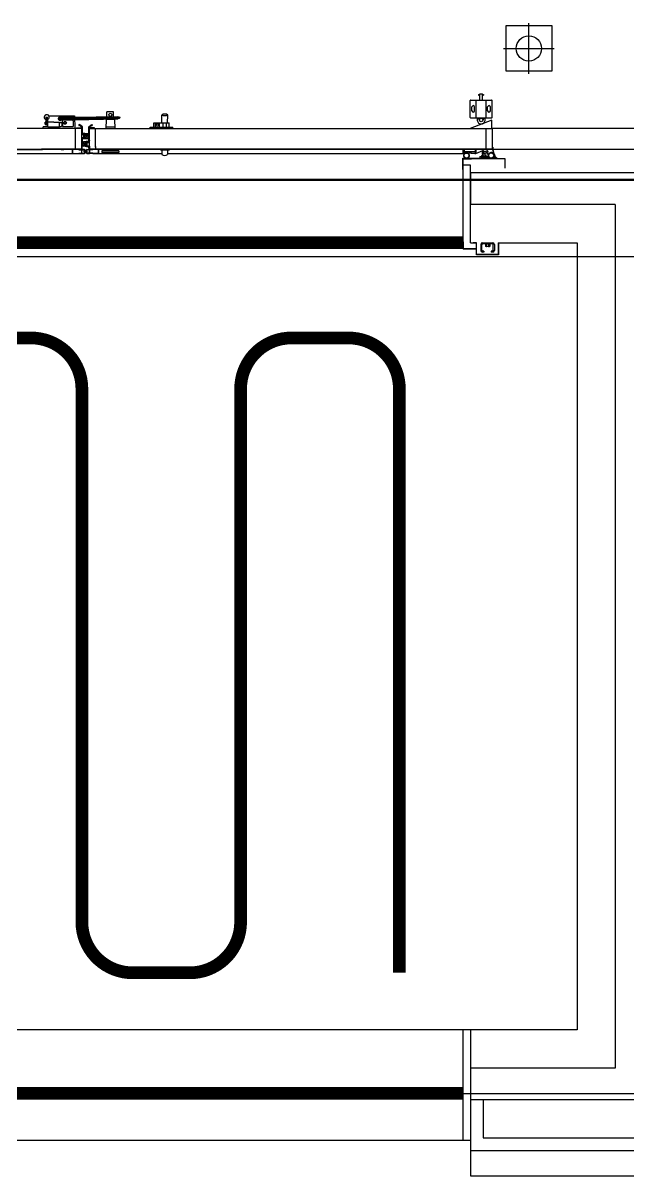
# Model space of a CAD drawing. Header units: millimetres. Extents: x -47382 to 204618, y -51045 to 127155.
# Drawn here: x 93197 to 95579, y 36750 to 41290 of the extents above; entities that cross this region are included whole.
import ezdxf

# ---------------------------------------------------------------- set-up
doc = ezdxf.new("R2010")
doc.units = ezdxf.units.MM
doc.header["$LTSCALE"] = 300
doc.header["$MEASUREMENT"] = 0
doc.linetypes.add('CEN', pattern=[62, 60, -1, 0, -1])
doc.linetypes.add('HID', pattern=[2, 1.1, -0.9])
doc.layers.get('0').update_dxf_attribs({"linetype": 'CONTINUOUS'})
for name, color, linetype in [('A-CEN', 1, 'CEN'), ('A-DOOR-JAMB', 4, 'CONTINUOUS'), ('A-FLOR-FLIN-TYP2', 8, 'CONTINUOUS'), ('A-FLOR-PANL', 6, 'CONTINUOUS'), ('A-ST-AXIS-CEN', 252, 'CEN'), ('A-볼라드', 8, 'CONTINUOUS'), ('HID', 7, 'HID'), ('갈바륨 V-115', 141, 'CONTINUOUS'), ('방열도어', 75, 'CONTINUOUS'), ('저온단열', 160, 'CONTINUOUS'), ('충돌방지대 IN', 4, 'CONTINUOUS')]:
    doc.layers.add(name, color=color, linetype=linetype)

# ---------------------------------------------------------------- blocks, each defined once
blk = doc.blocks.new('전실1')
at = {"layer": 'A-CEN'}
for p, q in [((-7080, 4225, -103000), (-1680, 4225, -103000)), ((-7080, 625, -103000), (-1680, 625, -103000))]:
    blk.add_line(p, q, dxfattribs=at)
at = {"layer": 'A-DOOR-JAMB'}
for p, q in [((-2880, 875, -103000), (-2880, 440, -103000)), ((-2850, 875, -103000), (-2880, 875, -103000)), ((-2850, 875, -103000), (-2850, 725, -103000)), ((-2850, 600, -103000), (-2850, 440, -103000)), ((-2850, 440, -103000), (-2880, 440, -103000))]:
    blk.add_line(p, q, dxfattribs=at)
at = {"layer": 'A-FLOR-FLIN-TYP2'}
for p, q in [((-2880, 875, -103000), (-5880, 875, -103000)), ((-2880, 440, -103000), (-5880, 440, -103000))]:
    blk.add_line(p, q, dxfattribs=at)
at = {"layer": 'A-FLOR-PANL'}
for p, q in [((-2850, 4250, -103000), (-2850, 4125, -103000)), ((-2155, 4250, -103000), (-2850, 4250, -103000)), ((-2280, 4125, -103000), (-2850, 4125, -103000)), ((-2280, 4125, -103000), (-2280, 725, -103000)), ((-2850, 725, -103000), (-2850, 600, -103000)), ((-2280, 725, -103000), (-2850, 725, -103000)), ((-2155, 600, -103000), (-2850, 600, -103000))]:
    blk.add_line(p, q, dxfattribs=at)
at = {"layer": 'A-볼라드'}
for p, q in [((-2620, 4640, -103000), (-2620, 4840, -103000)), ((-2720, 4740, -103000), (-2520, 4740, -103000))]:
    blk.add_line(p, q, dxfattribs=at)
at = {"layer": 'A-볼라드', "elevation": -103000}
blk.add_lwpolyline([(-2710, 4650), (-2710, 4830), (-2530, 4830), (-2530, 4650)], close=True, dxfattribs=at)
at = {"layer": 'A-볼라드'}
blk.add_circle((-2620, 4740, -103000), 50, dxfattribs=at)
at = {"layer": 'HID', "const_width": 50, "elevation": -103000}
for points in [[(-2878.7, 3975), (-5880.7, 3975)], [(-2880, 625), (-5880, 625)]]:
    blk.add_lwpolyline(points, dxfattribs=at)
at = {"layer": '방열도어'}
for p, q in [((-2817.9, 4558.3, -103000), (-2813.8, 4558.3, -103000)), ((-2817.9, 4558.3, -103000), (-2817.9, 4555.9, -103000)), ((-2817.9, 4555.9, -103000), (-2813.8, 4555.9, -103000)), ((-2813.8, 4536.4, -103000), (-2813.8, 4561.1, -103000)), ((-2813.8, 4561.1, -103000), (-2802.2, 4561.1, -103000)), ((-2802.2, 4536.4, -103000), (-2802.2, 4561.1, -103000)), ((-2802.2, 4558.3, -103000), (-2798.1, 4558.3, -103000)), ((-2802.2, 4555.9, -103000), (-2798.1, 4555.9, -103000)), ((-2798.1, 4558.3, -103000), (-2798.1, 4555.9, -103000)), ((-2850.8, 4473.7, -103000), (-2850.8, 4534.8, -103000)), ((-2849.2, 4536.4, -103000), (-2766.8, 4536.4, -103000)), ((-2844.2, 4494, -103000), (-2844.2, 4509.6, -103000)), ((-2833.5, 4494, -103000), (-2833.5, 4509.6, -103000)), ((-2827.8, 4473.7, -103000), (-2827.8, 4536.4, -103000)), ((-2788.2, 4473.7, -103000), (-2788.2, 4536.4, -103000)), ((-2782.5, 4494, -103000), (-2782.5, 4509.6, -103000)), ((-2771.8, 4494, -103000), (-2771.8, 4509.6, -103000)), ((-2765.2, 4473.7, -103000), (-2765.2, 4534.8, -103000)), ((-4524.2, 4448.7, -103000), (-4524.2, 4449.5, -103000)), ((-4520.9, 4450.4, -103000), (-4523.4, 4450.4, -103000)), ((-4520.9, 4469.3, -103000), (-4516, 4469.3, -103000)), ((-4520.9, 4459.4, -103000), (-4520.9, 4469.3, -103000)), ((-4516, 4459.4, -103000), (-4520.9, 4459.4, -103000)), ((-4520.9, 4439.7, -103000), (-4520.9, 4459.4, -103000)), ((-4516, 4431.4, -103000), (-4516, 4469.3, -103000)), ((-4515.5, 4459.9, -103000), (-4516, 4431.4, -103000)), ((-4513.9, 4431.4, -103000), (-4513.9, 4450.4, -103000)), ((-4490.4, 4450.4, -103000), (-4513.9, 4450.4, -103000)), ((-4509.9, 4474.2, -103000), (-4409, 4474.2, -103000)), ((-4490.4, 4450.4, -103000), (-4468.6, 4450.4, -103000)), ((-4468.6, 4431.4, -103000), (-4468.6, 4450.4, -103000)), ((-4408.8, 4469.5, -103000), (-4461.7, 4468.5, -103000)), ((-4408.7, 4466.6, -103000), (-4461.7, 4465.6, -103000)), ((-4408.6, 4462.4, -103000), (-4461.7, 4461.4, -103000)), ((-4408.5, 4459.6, -103000), (-4461.7, 4458.6, -103000)), ((-4455.9, 4457.5, -103000), (-4455.9, 4458.8, -103000)), ((-4455.9, 4458.8, -103000), (-4418.9, 4458.8, -103000)), ((-4455.9, 4447.2, -103000), (-4455.9, 4457.5, -103000)), ((-4453, 4447.1, -103000), (-4449.9, 4452.4, -103000)), ((-4449.9, 4452.4, -103000), (-4443.8, 4452.4, -103000)), ((-4443.8, 4452.4, -103000), (-4440.7, 4447.1, -103000)), ((-4414.8, 4454.7, -103000), (-4414.8, 4433, -103000)), ((-4409, 4474.2, -103000), (-4407.3, 4424.8, -103000)), ((-4408.8, 4469.5, -103000), (-4238.1, 4472.7, -103000)), ((-4408.7, 4466.6, -103000), (-4231.9, 4469.9, -103000)), ((-4408.6, 4462.4, -103000), (-4231.9, 4465.7, -103000)), ((-4408.5, 4459.6, -103000), (-4238.1, 4462.9, -103000)), ((-4297, 4461.7, -103000), (-4297, 4471.6, -103000)), ((-4284.2, 4460.2, -103000), (-4285.5, 4424.8, -103000)), ((-4281.3, 4461.9, -103000), (-4284.2, 4460.2, -103000)), ((-4252.1, 4460.2, -103000), (-4284.2, 4460.2, -103000)), ((-4281.3, 4461.9, -103000), (-4281.3, 4490.7, -103000)), ((-4255, 4490.7, -103000), (-4281.3, 4490.7, -103000)), ((-4255, 4461.9, -103000), (-4281.3, 4461.9, -103000)), ((-4255, 4461.9, -103000), (-4255, 4490.7, -103000)), ((-4255, 4461.9, -103000), (-4252.1, 4460.2, -103000)), ((-4252.1, 4460.2, -103000), (-4250.9, 4424.8, -103000)), ((-4246.4, 4462.9, -103000), (-4246.4, 4472.7, -103000)), ((-4238.1, 4472.7, -103000), (-4235.7, 4469.9, -103000)), ((-4235.7, 4465.7, -103000), (-4238.1, 4462.9, -103000)), ((-4064.6, 4447.1, -103000), (-4065.4, 4477.5, -103000)), ((-4042.3, 4447.1, -103000), (-4041.5, 4477.5, -103000)), ((-2765.6, 4457.8, -103000), (-2851.3, 4424.8, -103000)), ((-2850.8, 4468.1, -103000), (-2850.8, 4473.7, -103000)), ((-2849.2, 4466.4, -103000), (-2766.8, 4466.4, -103000)), ((-2827.8, 4466.4, -103000), (-2827.8, 4473.7, -103000)), ((-2818.3, 4463.3, -103000), (-2818.3, 4466.4, -103000)), ((-2797.7, 4463.3, -103000), (-2797.7, 4466.4, -103000)), ((-2788.2, 4466.4, -103000), (-2788.2, 4473.7, -103000)), ((-2765.6, 4424.8, -103000), (-2765.6, 4457.8, -103000)), ((-2765.2, 4468.1, -103000), (-2765.2, 4473.7, -103000)), ((-4380.1, 4424.8, -103000), (-5996.8, 4424.8, -103000)), ((-4380.8, 4424.2, -103000), (-5996.8, 4424.2, -103000)), ((-4516, 4431.4, -103000), (-4532.5, 4431.4, -103000)), ((-4532.5, 4424.8, -103000), (-4532.5, 4431.4, -103000)), ((-4524.2, 4448.7, -103000), (-4524.2, 4447.1, -103000)), ((-4524.2, 4443, -103000), (-4524.2, 4447.1, -103000)), ((-4524.2, 4443, -103000), (-4524.2, 4441.3, -103000)), ((-4524.2, 4441.3, -103000), (-4524.2, 4440.5, -103000)), ((-4520.9, 4447.9, -103000), (-4523.4, 4447.9, -103000)), ((-4520.9, 4442.1, -103000), (-4523.4, 4442.1, -103000)), ((-4520.9, 4439.7, -103000), (-4523.4, 4439.7, -103000)), ((-4516, 4439.7, -103000), (-4520.9, 4439.7, -103000)), ((-4513.9, 4431.4, -103000), (-4468.6, 4431.4, -103000)), ((-4468.6, 4449.1, -103000), (-4462, 4449.1, -103000)), ((-4468.6, 4432.7, -103000), (-4462, 4432.7, -103000)), ((-4462, 4449.1, -103000), (-4457.1, 4444.2, -103000)), ((-4457.1, 4437.6, -103000), (-4462, 4432.7, -103000)), ((-4457.1, 4437.6, -103000), (-4457.1, 4444.2, -103000)), ((-4455.9, 4447.2, -103000), (-4455.9, 4433, -103000)), ((-4455.9, 4433, -103000), (-4414.8, 4433, -103000)), ((-4449.9, 4441.7, -103000), (-4453, 4447.1, -103000)), ((-4443.8, 4441.7, -103000), (-4449.9, 4441.7, -103000)), ((-4440.7, 4447.1, -103000), (-4443.8, 4441.7, -103000)), ((-4407.3, 4427.3, -103000), (-4407.3, 4424.8, -103000)), ((-4404.8, 4407, -103000), (-4404.8, 4424.2, -103000)), ((-4404.8, 4384.9, -103000), (-4404.8, 4407, -103000)), ((-4400.7, 4427.3, -103000), (-4381, 4427.3, -103000)), ((-4400.7, 4424.8, -103000), (-4400.7, 4427.3, -103000)), ((-4380.1, 4424.8, -103000), (-4400.7, 4424.8, -103000)), ((-4388.1, 4436.2, -103000), (-4390.6, 4436.4, -103000)), ((-4387.8, 4439.9, -103000), (-4390.2, 4440.1, -103000)), ((-4388.1, 4436.2, -103000), (-4379.9, 4429.3, -103000)), ((-4377.7, 4431.4, -103000), (-4387.8, 4439.9, -103000)), ((-4380.8, 4407, -103000), (-4380.8, 4424.2, -103000)), ((-4380.8, 4384.9, -103000), (-4380.8, 4407, -103000)), ((-4380.1, 4408.4, -103000), (-4380.1, 4424.8, -103000)), ((-4380.1, 4407, -103000), (-4380.1, 4424.8, -103000)), ((-4380.1, 4407.8, -103000), (-4380.1, 4413.6, -103000)), ((-4380.1, 4407.9, -103000), (-4380.1, 4413.6, -103000)), ((-4377.7, 4408.4, -103000), (-4380.1, 4408.4, -103000)), ((-4380.1, 4407.8, -103000), (-4380.1, 4407, -103000)), ((-4380.1, 4407, -103000), (-4357.1, 4403, -103000)), ((-4380.1, 4384.9, -103000), (-4380.1, 4407, -103000)), ((-4378.5, 4408.4, -103000), (-4356.8, 4404.7, -103000)), ((-4377.7, 4408.4, -103000), (-4377.7, 4431.4, -103000)), ((-4356.8, 4404.7, -103000), (-4356.3, 4404.5, -103000)), ((-4353.1, 4375.3, -103000), (-4351.2, 4408.4, -103000)), ((-4353, 4431.4, -103000), (-4342.9, 4439.9, -103000)), ((-4353, 4408.4, -103000), (-4353, 4431.4, -103000)), ((-4353, 4408.4, -103000), (-4350.5, 4408.4, -103000)), ((-4352.2, 4379.8, -103000), (-4350.5, 4408.4, -103000)), ((-4342.6, 4436.2, -103000), (-4350.8, 4429.3, -103000)), ((-4350.5, 4424.8, -103000), (-2763.2, 4424.8, -103000)), ((-4350.5, 4408.4, -103000), (-4350.5, 4424.8, -103000)), ((-4350.5, 4424.8, -103000), (-4329.9, 4424.8, -103000)), ((-4350.5, 4351.2, -103000), (-4350.5, 4424.8, -103000)), ((-4350.5, 4407.9, -103000), (-4350.5, 4413.6, -103000)), ((-4350.5, 4407.8, -103000), (-4350.5, 4413.6, -103000)), ((-4349.9, 4424.2, -103000), (-2763.2, 4424.2, -103000)), ((-4349.9, 4343.2, -103000), (-4349.9, 4424.2, -103000)), ((-4329.9, 4427.3, -103000), (-4349.7, 4427.3, -103000)), ((-4342.9, 4439.9, -103000), (-4340.4, 4440.1, -103000)), ((-4342.6, 4436.2, -103000), (-4340.1, 4436.4, -103000)), ((-4329.9, 4424.8, -103000), (-4329.9, 4427.3, -103000)), ((-4325.8, 4351.2, -103000), (-4325.8, 4424.2, -103000)), ((-4251.1, 4429.8, -103000), (-4285.3, 4429.8, -103000)), ((-4111.1, 4424.8, -103000), (-4111.1, 4430.6, -103000)), ((-4111.1, 4430.6, -103000), (-4022.2, 4430.6, -103000)), ((-4096.3, 4430.6, -103000), (-4096.3, 4447.1, -103000)), ((-4096.3, 4447.1, -103000), (-4037, 4447.1, -103000)), ((-4090.5, 4446.2, -103000), (-4074.9, 4446.2, -103000)), ((-4090.5, 4430.6, -103000), (-4090.5, 4446.2, -103000)), ((-4074.9, 4430.6, -103000), (-4074.9, 4446.2, -103000)), ((-4059.6, 4424.2, -103000), (-4059.6, 4447.1, -103000)), ((-4047.3, 4424.2, -103000), (-4047.3, 4447.1, -103000)), ((-4037, 4430.6, -103000), (-4037, 4447.1, -103000)), ((-4022.2, 4424.8, -103000), (-4022.2, 4430.6, -103000)), ((-2788.5, 4343.2, -103000), (-2788.5, 4424.2, -103000)), ((-2763.8, 4343.2, -103000), (-2763.8, 4424.8, -103000)), ((-2763.2, 4342.5, -103000), (-2763.2, 4424.8, -103000)), ((-1330, 4424.8, -103000), (-2763.2, 4424.8, -103000)), ((-4404.8, 4343.2, -103000), (-4404.8, 4384.9, -103000)), ((-4380.8, 4342.5, -103000), (-4380.8, 4384.9, -103000)), ((-4380.1, 4401.7, -103000), (-4371.9, 4401.7, -103000)), ((-4380.1, 4389.4, -103000), (-4371.9, 4389.4, -103000)), ((-4380.1, 4384.9, -103000), (-4357.1, 4387.4, -103000)), ((-4380.1, 4342.5, -103000), (-4380.1, 4384.9, -103000)), ((-4380.1, 4384.1, -103000), (-4380.1, 4384.9, -103000)), ((-4380.1, 4384.1, -103000), (-4380.1, 4383.4, -103000)), ((-4380.1, 4342.5, -103000), (-4378.5, 4383.5, -103000)), ((-4380.1, 4383.4, -103000), (-4378.5, 4383.4, -103000)), ((-4379.5, 4342.5, -103000), (-4377.8, 4383.5, -103000)), ((-4378.5, 4383.5, -103000), (-4356.8, 4385.7, -103000)), ((-4378.5, 4383.5, -103000), (-4377.8, 4383.5, -103000)), ((-4378.5, 4383.4, -103000), (-4378.5, 4383.5, -103000)), ((-4373.9, 4372.4, -103000), (-4374.3, 4372.2, -103000)), ((-4352.2, 4375.4, -103000), (-4373.9, 4372.4, -103000)), ((-4350.5, 4374.1, -103000), (-4373.5, 4370.7, -103000)), ((-4371.9, 4403.8, -103000), (-4366.2, 4403.8, -103000)), ((-4371.9, 4387.3, -103000), (-4371.9, 4403.8, -103000)), ((-4371.9, 4389.4, -103000), (-4371.9, 4401.7, -103000)), ((-4371.9, 4387.3, -103000), (-4366.2, 4387.3, -103000)), ((-4370.3, 4387.3, -103000), (-4370.3, 4403.8, -103000)), ((-4370.3, 4402.1, -103000), (-4366.2, 4402.1, -103000)), ((-4370.3, 4389, -103000), (-4366.2, 4389, -103000)), ((-4368.6, 4364.6, -103000), (-4369.9, 4363.2, -103000)), ((-4369.9, 4363.1, -103000), (-4368.7, 4361.9, -103000)), ((-4368, 4364.4, -103000), (-4369.8, 4362.6, -103000)), ((-4369.8, 4363.8, -103000), (-4368.1, 4362, -103000)), ((-4369.5, 4364.2, -103000), (-4367.7, 4362.3, -103000)), ((-4367.6, 4364.1, -103000), (-4369.5, 4362.2, -103000)), ((-4369.1, 4364.5, -103000), (-4367.4, 4362.8, -103000)), ((-4367.4, 4363.6, -103000), (-4369, 4362, -103000)), ((-4368.4, 4364.6, -103000), (-4367.3, 4363.4, -103000)), ((-4367.4, 4362.9, -103000), (-4368.2, 4362, -103000)), ((-4367, 4367, -103000), (-4367, 4367.4, -103000)), ((-4367, 4359.1, -103000), (-4367, 4359.5, -103000)), ((-4358.7, 4371.5, -103000), (-4364.5, 4371.5, -103000)), ((-4360.4, 4369.8, -103000), (-4364.5, 4369.8, -103000)), ((-4363.7, 4399.3, -103000), (-4363.7, 4399.7, -103000)), ((-4363.7, 4391.4, -103000), (-4363.7, 4391.8, -103000)), ((-4360.4, 4355, -103000), (-4360.4, 4371.5, -103000)), ((-4358.7, 4355, -103000), (-4358.7, 4371.5, -103000)), ((-4358.7, 4369.4, -103000), (-4350.5, 4369.4, -103000)), ((-4356.8, 4385.7, -103000), (-4356.4, 4385.9, -103000)), ((-4350.5, 4380.6, -103000), (-4352.2, 4380.6, -103000)), ((-4352.2, 4380.6, -103000), (-4352.2, 4375.4, -103000)), ((-4350.5, 4379.2, -103000), (-4350.5, 4385, -103000)), ((-4350.5, 4379.2, -103000), (-4350.5, 4378.4, -103000)), ((-4350.5, 4378.4, -103000), (-4350.5, 4377.6, -103000)), ((-4350.5, 4357.1, -103000), (-4350.5, 4369.4, -103000)), ((-5996.8, 4342.5, -103000), (-4535.5, 4342.5, -103000)), ((-5996.2, 4343.2, -103000), (-4535.5, 4343.2, -103000)), ((-4707.3, 4326, -103000), (-4417.2, 4326, -103000)), ((-4462, 4343.2, -103000), (-4539, 4343.2, -103000)), ((-4462, 4342.5, -103000), (-4539, 4342.5, -103000)), ((-4458.5, 4343.2, -103000), (-4535.5, 4343.2, -103000)), ((-4458.5, 4342.5, -103000), (-4535.5, 4342.5, -103000)), ((-4380.8, 4343.2, -103000), (-4462, 4343.2, -103000)), ((-4462, 4342.5, -103000), (-4454.5, 4342.5, -103000)), ((-4458.5, 4342.5, -103000), (-4451, 4342.5, -103000)), ((-4371.6, 4342.5, -103000), (-4454.5, 4342.5, -103000)), ((-4417.2, 4326, -103000), (-4417.2, 4342.5, -103000)), ((-4417.2, 4326, -103000), (-4380.1, 4326, -103000)), ((-4416.5, 4342.5, -103000), (-4416.5, 4326.7, -103000)), ((-4392.5, 4342.5, -103000), (-4416.5, 4342.5, -103000)), ((-4416.5, 4342.5, -103000), (-4416.5, 4326.7, -103000)), ((-4392.5, 4342.5, -103000), (-4416.5, 4342.5, -103000)), ((-4416.5, 4326.7, -103000), (-4416.5, 4342.5, -103000)), ((-4416.5, 4326.7, -103000), (-4392.5, 4326.7, -103000)), ((-4416.5, 4326.7, -103000), (-4392.5, 4326.7, -103000)), ((-4416.5, 4326.7, -103000), (-4380.1, 4326.7, -103000)), ((-4404.8, 4343.5, -103000), (-4404.5, 4343.2, -103000)), ((-4392.5, 4340.9, -103000), (-4392.5, 4342.5, -103000)), ((-4392.5, 4340.9, -103000), (-4392.5, 4342.5, -103000)), ((-4380.1, 4340.9, -103000), (-4392.5, 4340.9, -103000)), ((-4384.5, 4340.9, -103000), (-4392.5, 4340.9, -103000)), ((-4392.5, 4340.9, -103000), (-4373.2, 4340.9, -103000)), ((-4392.5, 4328.3, -103000), (-4380.1, 4328.3, -103000)), ((-4392.5, 4326.7, -103000), (-4392.5, 4328.3, -103000)), ((-4392.5, 4328.3, -103000), (-4384.5, 4328.3, -103000)), ((-4392.5, 4326.7, -103000), (-4392.5, 4328.3, -103000)), ((-4392.5, 4328.3, -103000), (-4373.2, 4328.3, -103000)), ((-4388.4, 4342.5, -103000), (-4380.8, 4342.5, -103000)), ((-4384.5, 4326.7, -103000), (-4382.1, 4326.7, -103000)), ((-4382.1, 4326.7, -103000), (-4371.6, 4326.7, -103000)), ((-4380.1, 4328.3, -103000), (-4380.1, 4340.9, -103000)), ((-4380.1, 4328.3, -103000), (-4380.1, 4340.9, -103000)), ((-4380.1, 4328.3, -103000), (-4380.1, 4340.9, -103000)), ((-4380.1, 4326.7, -103000), (-4380.1, 4326, -103000)), ((-4373.8, 4354.6, -103000), (-4374.3, 4354.7, -103000)), ((-4350.5, 4350.5, -103000), (-4373.8, 4354.6, -103000)), ((-4350.5, 4352.1, -103000), (-4373.6, 4356.2, -103000)), ((-4357.4, 4334.6, -103000), (-4373.2, 4334.6, -103000)), ((-4360.4, 4356.7, -103000), (-4364.5, 4356.7, -103000)), ((-4358.7, 4355, -103000), (-4364.5, 4355, -103000)), ((-4359.1, 4342.5, -103000), (-4350.5, 4342.5, -103000)), ((-4359.1, 4342.5, -103000), (-4350.5, 4342.5, -103000)), ((-4359.1, 4326.7, -103000), (-4349.9, 4326.7, -103000)), ((-4358.7, 4357.1, -103000), (-4350.5, 4357.1, -103000)), ((-4337.5, 4340.9, -103000), (-4357.4, 4340.9, -103000)), ((-4337.5, 4328.3, -103000), (-4357.4, 4328.3, -103000)), ((-4352.6, 4350.8, -103000), (-4351.2, 4342.5, -103000)), ((-4352.2, 4345.5, -103000), (-4352.2, 4350.7, -103000)), ((-4350.5, 4345.5, -103000), (-4352.2, 4345.5, -103000)), ((-4352.1, 4350.7, -103000), (-4350.5, 4342.5, -103000)), ((-4350.5, 4355.6, -103000), (-4350.5, 4356.5, -103000)), ((-4350.5, 4355.6, -103000), (-4350.5, 4349.9, -103000)), ((-4350.5, 4353.4, -103000), (-4350.5, 4342.5, -103000)), ((-2763.2, 4342.5, -103000), (-4350.5, 4342.5, -103000)), ((-4350.5, 4340.9, -103000), (-4350.5, 4328.3, -103000)), ((-4337.5, 4340.9, -103000), (-4350.5, 4340.9, -103000)), ((-4350.5, 4328.3, -103000), (-4350.5, 4340.9, -103000)), ((-4350.5, 4328.3, -103000), (-4337.5, 4328.3, -103000)), ((-4314.1, 4326.7, -103000), (-4350.5, 4326.7, -103000)), ((-4350.5, 4326.7, -103000), (-4350.5, 4326, -103000)), ((-4313.5, 4326, -103000), (-4350.5, 4326, -103000)), ((-2763.8, 4343.2, -103000), (-4349.9, 4343.2, -103000)), ((-4342.3, 4342.5, -103000), (-4349.9, 4342.5, -103000)), ((-4323, 4326.7, -103000), (-4341.4, 4326.7, -103000)), ((-4322.6, 4342.5, -103000), (-4340.4, 4342.5, -103000)), ((-4337.5, 4342.5, -103000), (-4337.5, 4340.9, -103000)), ((-4314.1, 4342.5, -103000), (-4337.5, 4342.5, -103000)), ((-4337.5, 4340.9, -103000), (-4337.5, 4342.5, -103000)), ((-4337.5, 4328.3, -103000), (-4337.5, 4326.7, -103000)), ((-4337.5, 4326.7, -103000), (-4337.5, 4328.3, -103000)), ((-4337.5, 4326.7, -103000), (-4314.1, 4326.7, -103000)), ((-4325.8, 4353.4, -103000), (-4325.8, 4343.2, -103000)), ((-4314.1, 4326.7, -103000), (-4314.1, 4342.5, -103000)), ((-4314.1, 4326.7, -103000), (-4314.1, 4342.5, -103000)), ((-4313.5, 4326, -103000), (-4313.5, 4342.5, -103000)), ((-4313.5, 4326, -103000), (-4064.6, 4326, -103000)), ((-4301.1, 4336.7, -103000), (-4301.1, 4330.2, -103000)), ((-4235.2, 4336.7, -103000), (-4301.1, 4336.7, -103000)), ((-4235.2, 4330.2, -103000), (-4301.1, 4330.2, -103000)), ((-4277.2, 4342.5, -103000), (-4278.1, 4336.7, -103000)), ((-4259.1, 4342.5, -103000), (-4258.3, 4336.7, -103000)), ((-4235.2, 4336.7, -103000), (-4235.2, 4330.2, -103000)), ((-4037, 4340, -103000), (-4069.9, 4340, -103000)), ((-4064.6, 4340, -103000), (-4064.6, 4322.3, -103000)), ((-4042.3, 4340, -103000), (-4042.3, 4322.3, -103000)), ((-4042.3, 4326, -103000), (-2879.4, 4325.9, -103000)), ((-4037, 4343.2, -103000), (-4037, 4340, -103000)), ((-2879.4, 4325.6, -103000), (-2879.4, 4342.3, -103000)), ((-2879.4, 4342.3, -103000), (-2874.7, 4342.3, -103000)), ((-2873.8, 4325.6, -103000), (-2879.4, 4325.6, -103000)), ((-2875.9, 4340.7, -103000), (-2877.9, 4340.7, -103000)), ((-2877.9, 4340.7, -103000), (-2877.9, 4327.3, -103000)), ((-2877.9, 4327.3, -103000), (-2875.9, 4327.3, -103000)), ((-2877.8, 4327.5, -103000), (-2877.8, 4340.6, -103000)), ((-2877.8, 4340.6, -103000), (-2876.1, 4340.6, -103000)), ((-2876.1, 4327.5, -103000), (-2877.8, 4327.5, -103000)), ((-2876.1, 4340.6, -103000), (-2876.1, 4336.5, -103000)), ((-2872.8, 4332.4, -103000), (-2876.1, 4332.4, -103000)), ((-2876.1, 4332.4, -103000), (-2876.1, 4327.5, -103000)), ((-2875.9, 4339.8, -103000), (-2875.9, 4340.7, -103000)), ((-2874.7, 4339.8, -103000), (-2875.9, 4339.8, -103000)), ((-2875.7, 4330.4, -103000), (-2875.9, 4327.3, -103000)), ((-2875.7, 4330.4, -103000), (-2874, 4330.4, -103000)), ((-2874.7, 4342.3, -103000), (-2874.7, 4339.8, -103000)), ((-2874, 4330.4, -103000), (-2873.8, 4327.3, -103000)), ((-2873.8, 4325.6, -103000), (-2873.8, 4327.3, -103000)), ((-2873.7, 4334, -103000), (-2873.7, 4342.5, -103000)), ((-2873.7, 4334.1, -103000), (-2830, 4334.1, -103000)), ((-2873.7, 4334, -103000), (-2871.2, 4334, -103000)), ((-2872.8, 4325.8, -103000), (-2872.8, 4332.4, -103000)), ((-2854.7, 4325.8, -103000), (-2872.8, 4325.8, -103000)), ((-2871.2, 4334, -103000), (-2871.2, 4327.5, -103000)), ((-2871.2, 4327.5, -103000), (-2856.4, 4327.5, -103000)), ((-2856.4, 4329.1, -103000), (-2845.7, 4329.1, -103000)), ((-2856.4, 4327.5, -103000), (-2856.4, 4329.1, -103000)), ((-2847.3, 4327.5, -103000), (-2854.7, 4327.5, -103000)), ((-2854.7, 4327.5, -103000), (-2854.7, 4325.8, -103000)), ((-2847.3, 4325.8, -103000), (-2847.3, 4327.5, -103000)), ((-2832.5, 4325.8, -103000), (-2847.3, 4325.8, -103000)), ((-2845.7, 4329.1, -103000), (-2845.7, 4327.5, -103000)), ((-2845.7, 4327.5, -103000), (-2834.1, 4327.5, -103000)), ((-2830, 4331.6, -103000), (-2830, 4342.5, -103000)), ((-2828.4, 4342.5, -103000), (-2828.4, 4329.9, -103000)), ((-2828.4, 4326.7, -103000), (-2801, 4338.3, -103000)), ((-2828.4, 4329.9, -103000), (-2828.4, 4326.7, -103000)), ((-2812.9, 4315, -103000), (-2780, 4315, -103000)), ((-2812.9, 4315, -103000), (-2812.9, 4308.4, -103000)), ((-2800.6, 4329.8, -103000), (-2805.5, 4315, -103000)), ((-2805.3, 4310.5, -103000), (-2805.3, 4318.7, -103000)), ((-2788.8, 4319.5, -103000), (-2804.4, 4319.5, -103000)), ((-2801.2, 4318.7, -103000), (-2801.2, 4310.5, -103000)), ((-2792.1, 4318.7, -103000), (-2792.1, 4310.5, -103000)), ((-2788, 4310.5, -103000), (-2788, 4318.7, -103000)), ((-2784.9, 4329.8, -103000), (-2780, 4315, -103000)), ((-2780, 4315, -103000), (-2780, 4308.4, -103000)), ((-2763.1, 4350.7, -103000), (-2763.1, 4342.5, -103000)), ((-2763.1, 4350.7, -103000), (-2761.6, 4350.7, -103000)), ((-2761.6, 4350.7, -103000), (-2761.6, 4342.5, -103000)), ((-1330, 4342.5, -103000), (-2761.5, 4342.5, -103000)), ((-2880, 4308.4, -103000), (-2872.1, 4308.4, -103000)), ((-2880, 4305.7, -103000), (-2880, 4308.4, -103000)), ((-2880, 4263.1, -103000), (-2880, 4305.7, -103000)), ((-2879.3, 4305.7, -103000), (-2879.3, 4307.8, -103000)), ((-2879.3, 4307.8, -103000), (-2871.1, 4307.8, -103000)), ((-2879.3, 4307.5, -103000), (-2845.6, 4307.5, -103000)), ((-2879.3, 4307.3, -103000), (-2845.6, 4307.3, -103000)), ((-2879.3, 4307, -103000), (-2845.6, 4307, -103000)), ((-2879.3, 4306.8, -103000), (-2845.6, 4306.8, -103000)), ((-2879.3, 4306.5, -103000), (-2845.6, 4306.5, -103000)), ((-2879.3, 4306.3, -103000), (-2845.6, 4306.3, -103000)), ((-2879.3, 4306, -103000), (-2845.6, 4306, -103000)), ((-2879.3, 4305.8, -103000), (-2845.6, 4305.8, -103000)), ((-2879.3, 3978.1, -103000), (-2879.3, 4305.7, -103000)), ((-2845.6, 4305.7, -103000), (-2879.3, 4305.7, -103000)), ((-2713.4, 4305.7, -103000), (-2879.3, 4305.7, -103000)), ((-2878.7, 3978.1, -103000), (-2878.7, 4305, -103000)), ((-2714, 4305, -103000), (-2878.7, 4305, -103000)), ((-2850, 4280.3, -103000), (-2878.7, 4280.3, -103000)), ((-2872.1, 4308.4, -103000), (-2872.1, 4307.8, -103000)), ((-2860.4, 4307.8, -103000), (-2845.6, 4307.8, -103000)), ((-2860.3, 4307.8, -103000), (-2773.6, 4307.8, -103000)), ((-2857.9, 4308.4, -103000), (-2776.1, 4308.4, -103000)), ((-2857.9, 4308.4, -103000), (-2857.9, 4307.8, -103000)), ((-2850, 3975, -103000), (-2850, 4280.3, -103000)), ((-2845.6, 4307.8, -103000), (-2845.6, 4305.7, -103000)), ((-2806.5, 4308.4, -103000), (-2806.5, 4309.7, -103000)), ((-2786.7, 4309.2, -103000), (-2806.5, 4309.2, -103000)), ((-2787.6, 4310.5, -103000), (-2805.7, 4310.5, -103000)), ((-2773.5, 4307.8, -103000), (-2788.3, 4307.8, -103000)), ((-2788.3, 4307.8, -103000), (-2788.3, 4305.7, -103000)), ((-2758.1, 4307.8, -103000), (-2788.3, 4307.8, -103000)), ((-2758.1, 4307.6, -103000), (-2788.3, 4307.5, -103000)), ((-2758.1, 4307.3, -103000), (-2788.3, 4307.3, -103000)), ((-2758.1, 4307.1, -103000), (-2788.3, 4307, -103000)), ((-2758.1, 4306.8, -103000), (-2788.3, 4306.8, -103000)), ((-2758.1, 4306.6, -103000), (-2788.3, 4306.5, -103000)), ((-2758.1, 4306.3, -103000), (-2788.3, 4306.3, -103000)), ((-2758.1, 4306.1, -103000), (-2788.3, 4306, -103000)), ((-2754.5, 4305.8, -103000), (-2788.3, 4305.8, -103000)), ((-2786.7, 4308.4, -103000), (-2786.7, 4309.7, -103000)), ((-2776.1, 4308.4, -103000), (-2776.1, 4307.8, -103000)), ((-2754.5, 4307.8, -103000), (-2762.8, 4307.8, -103000)), ((-2757.5, 4310.4, -103000), (-2762.1, 4307.8, -103000)), ((-2758.1, 4307.8, -103000), (-2762.1, 4307.8, -103000)), ((-2752.1, 4307.8, -103000), (-2758.1, 4307.8, -103000)), ((-2752.1, 4307.8, -103000), (-2758.1, 4307.8, -103000)), ((-2754.5, 4307.6, -103000), (-2758.1, 4307.6, -103000)), ((-2754.5, 4307.3, -103000), (-2758.1, 4307.3, -103000)), ((-2754.5, 4307.1, -103000), (-2758.1, 4307.1, -103000)), ((-2754.5, 4306.8, -103000), (-2758.1, 4306.8, -103000)), ((-2754.5, 4306.6, -103000), (-2758.1, 4306.6, -103000)), ((-2754.5, 4306.3, -103000), (-2758.1, 4306.3, -103000)), ((-2754.5, 4306.1, -103000), (-2758.1, 4306.1, -103000)), ((-2752.8, 4310.4, -103000), (-2757.5, 4310.4, -103000)), ((-2754.5, 4307.8, -103000), (-2754.5, 4305.7, -103000)), ((-2751.6, 4305.7, -103000), (-2750.2, 4306.3, -103000)), ((-2748.5, 4310.4, -103000), (-2751.3, 4310.4, -103000)), ((-2748, 4307.8, -103000), (-2750.6, 4307.8, -103000)), ((-2748, 4307.8, -103000), (-2750.6, 4307.8, -103000)), ((-2748.5, 4310.4, -103000), (-2745.4, 4305.7, -103000)), ((-2748, 4307.8, -103000), (-2748, 4305.7, -103000)), ((-2714, 4268, -103000), (-2714, 4305, -103000)), ((-2713.4, 4268, -103000), (-2713.4, 4305.7, -103000)), ((-2880, 4263.1, -103000), (-2879.3, 4263.1, -103000)), ((-2879.3, 3978.1, -103000), (-2879.3, 3949.6, -103000)), ((-2878.7, 3978.1, -103000), (-2878.7, 3950.3, -103000)), ((-2827.8, 3950.3, -103000), (-2878.7, 3950.3, -103000)), ((-2850, 3975, -103000), (-2825.8, 3975, -103000)), ((-2839, 3974.2, -103000), (-2839, 3975, -103000)), ((-2826.7, 3974.2, -103000), (-2839, 3974.2, -103000)), ((-2827.8, 3974.2, -103000), (-2827.8, 3950.3, -103000)), ((-2827.1, 3974.2, -103000), (-2827.1, 3949.6, -103000)), ((-2826.7, 3927.8, -103000), (-2826.7, 3974.2, -103000)), ((-2825.8, 3927.8, -103000), (-2825.8, 3975, -103000)), ((-2809.5, 3968.4, -103000), (-2809.5, 3944.5, -103000)), ((-2805.4, 3946.2, -103000), (-2805.4, 3966.8, -103000)), ((-2802.9, 3975, -103000), (-2762.6, 3975, -103000)), ((-2764.2, 3970.9, -103000), (-2801.3, 3970.9, -103000)), ((-2792.6, 3970.9, -103000), (-2792.6, 3969.6, -103000)), ((-2772.9, 3970.1, -103000), (-2792.6, 3970.1, -103000)), ((-2773.7, 3968.8, -103000), (-2791.8, 3968.8, -103000)), ((-2791.4, 3968.8, -103000), (-2791.4, 3960.6, -103000)), ((-2774.9, 3959.8, -103000), (-2790.6, 3959.8, -103000)), ((-2787.3, 3960.6, -103000), (-2787.3, 3968.8, -103000)), ((-2778.2, 3960.6, -103000), (-2778.2, 3968.8, -103000)), ((-2774.1, 3968.8, -103000), (-2774.1, 3960.6, -103000)), ((-2772.9, 3970.9, -103000), (-2772.9, 3969.6, -103000)), ((-2760.1, 3946.2, -103000), (-2760.1, 3966.8, -103000)), ((-2756, 3968.4, -103000), (-2756, 3944.5, -103000)), ((-2740.8, 3975, -103000), (-2740.8, 3927.8, -103000)), ((-2740.8, 3975, -103000), (-2727.6, 3975, -103000)), ((-2740, 3974.2, -103000), (-2727.6, 3974.2, -103000)), ((-2740, 3974.2, -103000), (-2740, 3927.8, -103000)), ((-2727.6, 3975, -103000), (-2727.6, 3974.2, -103000)), ((-2827.1, 3949.6, -103000), (-2879.3, 3949.6, -103000)), ((-2740, 3927.8, -103000), (-2826.7, 3927.8, -103000)), ((-2740.8, 3928.6, -103000), (-2825.8, 3928.6, -103000)), ((-2797.2, 3937.9, -103000), (-2802.9, 3937.9, -103000)), ((-2797.2, 3942.1, -103000), (-2801.3, 3942.1, -103000)), ((-2797.2, 3942.1, -103000), (-2797.2, 3937.9, -103000)), ((-2764.2, 3942.1, -103000), (-2768.4, 3942.1, -103000)), ((-2768.4, 3942.1, -103000), (-2768.4, 3937.9, -103000)), ((-2762.6, 3937.9, -103000), (-2768.4, 3937.9, -103000))]:
    blk.add_line(p, q, dxfattribs=at)
at = {"layer": '방열도어', "const_width": 50, "elevation": -103000}
blk.add_lwpolyline([(-5630, 3600), (-5630, 1300, 0.414214), (-5430, 1100), (-5205, 1100, 0.414214), (-5005, 1300), (-5005, 3400, -0.414214), (-4805, 3600), (-4580, 3600, -0.414214), (-4380, 3400), (-4380, 1300, 0.414214), (-4180, 1100), (-3955, 1100, 0.414214), (-3755, 1300), (-3755, 3400, -0.414214), (-3555, 3600), (-3330, 3600, -0.414214), (-3130, 3400), (-3130, 1100)], format="xyb", dxfattribs=at)
at = {"layer": '방열도어'}
for centre, radius in [((-4466.7, 4463.5, -103000), 5.35), ((-4466.7, 4463.5, -103000), 3.29), ((-4446.8, 4447.1, -103000), 3.33), ((-4268.2, 4478.8, -103000), 6.17), ((-2808, 4458.3, -103000), 7), ((-4082.7, 4438.4, -103000), 4.53), ((-4368.6, 4363.2, -103000), 2.47), ((-4368.6, 4363.2, -103000), 1.32), ((-4362, 4395.6, -103000), 2.47), ((-4362, 4395.6, -103000), 1.32), ((-2865.8, 4318.5, -103000), 9.88), ((-2866.9, 4333.3, -103000), 0.823), ((-2860.5, 4333.3, -103000), 0.823), ((-2840.3, 4333.3, -103000), 0.823), ((-2833.9, 4333.3, -103000), 0.823), ((-2792.6, 4329.8, -103000), 4.53), ((-2768.1, 4318.5, -103000), 9.88)]:
    blk.add_circle(centre, radius, dxfattribs=at)
for centre, radius, start, end in [((-2849.2, 4534.8, -103000), 1.65, 90, 180), ((-2838.9, 4509.6, -103000), 5.35, 0, 180), ((-2777.1, 4509.6, -103000), 5.35, 0, 180), ((-2766.8, 4534.8, -103000), 1.65, 0, 90), ((-4518.5, 4469.3, -103000), 9.88, 284.4775, 255.5225), ((-4523.4, 4449.5, -103000), 0.823, 90, 180), ((-4466.7, 4463.5, -103000), 7, 44.9003, 315.0997), ((-4418.9, 4454.7, -103000), 4.12, 0, 90), ((-4231.9, 4467.8, -103000), 2.06, 270, 90), ((-4053.5, 4462.3, -103000), 19.4, 51.9488, 128.0512), ((-4053.5, 4525, -103000), 49, 255.8934, 284.1254), ((-2849.2, 4468.1, -103000), 1.65, 180, 270), ((-2838.9, 4494, -103000), 5.35, 180, 0), ((-2808, 4458.3, -103000), 15.6, 148.6378, 31.3622), ((-2807.8, 4464.3, -103000), 10.5, 174.8057, 228.8504), ((-2808.2, 4464.3, -103000), 10.5, 311.1496, 5.1943), ((-2777.1, 4494, -103000), 5.35, 180, 0), ((-2766.8, 4468.1, -103000), 1.65, 270, 0), ((-4523.4, 4448.7, -103000), 0.823, 180, 270), ((-4523.4, 4447.1, -103000), 0.823, 90, 180), ((-4523.4, 4443, -103000), 0.823, 180, 270), ((-4523.4, 4441.3, -103000), 0.823, 90, 180), ((-4523.4, 4440.5, -103000), 0.823, 180, 270), ((-4390.1, 4438.2, -103000), 1.87, 94.23, 255.7465), ((-4381.4, 4428.8, -103000), 1.55, 284.5183, 19.265), ((-4362.5, 4395.2, -103000), 11.2, 303.2417, 56.5827), ((-4349.3, 4428.8, -103000), 1.55, 160.735, 255.4817), ((-4340.6, 4438.2, -103000), 1.87, 284.2535, 85.77), ((-4369.2, 4363.5, -103000), 10.1, 120.36, 239.827), ((-4369.2, 4363.5, -103000), 8.47, 120.755, 239.0583), ((-4368.6, 4363.2, -103000), 4.12, 90, 270), ((-4364.5, 4367.4, -103000), 4.12, 90, 180), ((-4364.5, 4359.1, -103000), 4.12, 180, 270), ((-4364.5, 4367.4, -103000), 2.47, 90, 180), ((-4368.6, 4363.2, -103000), 4.12, 293.5782, 66.4218), ((-4364.5, 4359.1, -103000), 2.47, 180, 270), ((-4366.2, 4399.7, -103000), 4.12, 0, 90), ((-4366.2, 4399.7, -103000), 2.47, 0, 90), ((-4362, 4395.6, -103000), 4.12, 113.5782, 246.4218), ((-4366.2, 4391.4, -103000), 4.12, 270, 0), ((-4366.2, 4391.4, -103000), 2.47, 270, 0), ((-4362, 4395.6, -103000), 4.12, 270, 90), ((-4362.5, 4395.2, -103000), 9.51, 304.5632, 55.6099), ((-4373.2, 4334.6, -103000), 6.26, 270, 90), ((-4373.5, 4334.6, -103000), 8.12, 283.265, 76.735), ((-4357.2, 4334.6, -103000), 8.12, 103.265, 256.735), ((-4357.4, 4334.6, -103000), 6.26, 90, 270), ((-4053.5, 4335.3, -103000), 17.1, 229.3537, 310.6463), ((-2865.8, 4318.5, -103000), 11.5, 7.4362, 190.1103), ((-2865.7, 4317.9, -103000), 11.5, 187.4362, 241.9393), ((-2873.7, 4336.5, -103000), 2.47, 180, 270), ((-2865.7, 4317.9, -103000), 11.5, 298.0607, 10.1103), ((-2834.1, 4331.6, -103000), 4.12, 270, 0), ((-2832.5, 4329.9, -103000), 4.12, 270, 0), ((-2804.4, 4318.7, -103000), 0.823, 90, 180), ((-2792.6, 4329.8, -103000), 11.9, 326.1765, 212.4534), ((-2802, 4318.7, -103000), 0.823, 0, 90), ((-2800.3, 4318.7, -103000), 0.823, 90, 180), ((-2792.7, 4326.1, -103000), 8.66, 25.4276, 154.6711), ((-2792.9, 4318.7, -103000), 0.823, 0, 90), ((-2791.3, 4318.7, -103000), 0.823, 90, 180), ((-2788.8, 4318.7, -103000), 0.823, 0, 90), ((-2768.2, 4317.9, -103000), 11.5, 169.8897, 241.9393), ((-2768.1, 4318.5, -103000), 11.5, 349.8897, 172.5638), ((-2713.1, 4343.9, -103000), 50, 181.5556, 211.0939), ((-2768.2, 4317.9, -103000), 11.5, 298.0607, 352.5638), ((-2713.1, 4343.6, -103000), 48.4, 181.345, 210.6329), ((-2797.1, 4296.7, -103000), 46.4, 11.2544, 27.4548), ((-2796.8, 4296.8, -103000), 47.5, 11.5419, 27.8548), ((-2805.7, 4309.7, -103000), 0.823, 90, 180), ((-2804.4, 4311.3, -103000), 0.823, 180, 270), ((-2802, 4311.3, -103000), 0.823, 270, 0), ((-2800.3, 4311.3, -103000), 0.823, 180, 270), ((-2792.9, 4311.3, -103000), 0.823, 270, 0), ((-2791.3, 4311.3, -103000), 0.823, 180, 270), ((-2788.8, 4311.3, -103000), 0.823, 270, 0), ((-2787.6, 4309.7, -103000), 0.823, 0, 90), ((-2802.9, 3968.4, -103000), 6.59, 90, 180), ((-2801.3, 3966.8, -103000), 4.12, 90, 180), ((-2791.8, 3969.6, -103000), 0.823, 180, 270), ((-2790.6, 3968, -103000), 0.823, 90, 180), ((-2790.6, 3960.6, -103000), 0.823, 180, 270), ((-2788.1, 3968, -103000), 0.823, 0, 90), ((-2788.1, 3960.6, -103000), 0.823, 270, 0), ((-2786.5, 3968, -103000), 0.823, 90, 180), ((-2786.5, 3960.6, -103000), 0.823, 180, 270), ((-2779.1, 3968, -103000), 0.823, 0, 90), ((-2779.1, 3960.6, -103000), 0.823, 270, 0), ((-2777.4, 3968, -103000), 0.823, 90, 180), ((-2777.4, 3960.6, -103000), 0.823, 180, 270), ((-2774.9, 3968, -103000), 0.823, 0, 90), ((-2774.9, 3960.6, -103000), 0.823, 270, 0), ((-2773.7, 3969.6, -103000), 0.823, 270, 0), ((-2764.2, 3966.8, -103000), 4.12, 0, 90), ((-2762.6, 3968.4, -103000), 6.59, 0, 90), ((-2802.9, 3944.5, -103000), 6.59, 180, 270), ((-2801.3, 3946.2, -103000), 4.12, 180, 270), ((-2764.2, 3946.2, -103000), 4.12, 270, 0), ((-2762.6, 3944.5, -103000), 6.59, 270, 0)]:
    blk.add_arc(centre, radius, start, end, dxfattribs=at)
at = {"layer": '충돌방지대 IN'}
for p, q in [((-2727.6, 3975, -103000), (-2430, 3975, -103000)), ((-2430, 3975, -103000), (-2430, 875, -103000)), ((-2430, 875, -103000), (-2850, 875, -103000))]:
    blk.add_line(p, q, dxfattribs=at)

msp = doc.modelspace()

# ---------------------------------------------------------------- linework, layer by layer
at = {"layer": 'A-CEN'}
msp.add_line((35400, 40671.4), (135400, 40671.4), dxfattribs=at)
at = {"layer": 'A-ST-AXIS-CEN'}
msp.add_line((0, 40371.4), (142000, 40371.4), dxfattribs=at)
at = {"layer": '갈바륨 V-115'}
for p, q in [((94959, 37050.4), (94959, 36850.4)), ((94959, 36850.4), (95854, 36850.4))]:
    msp.add_line(p, q, dxfattribs=at)
at = {"layer": '저온단열'}
for p, q in [((95009, 37050.4), (95009, 36900.4)), ((95009, 36900.4), (95804, 36900.4))]:
    msp.add_line(p, q, dxfattribs=at)
at = {"layer": '충돌방지대 IN'}
for p, q in [((94959, 36850.4), (94959, 36750.4)), ((94959, 36750.4), (95954, 36750.4))]:
    msp.add_line(p, q, dxfattribs=at)

# ---------------------------------------------------------------- block references
msp.add_blockref('전실1', (97809, 36450.4))

doc.saveas('drawing.dxf')
